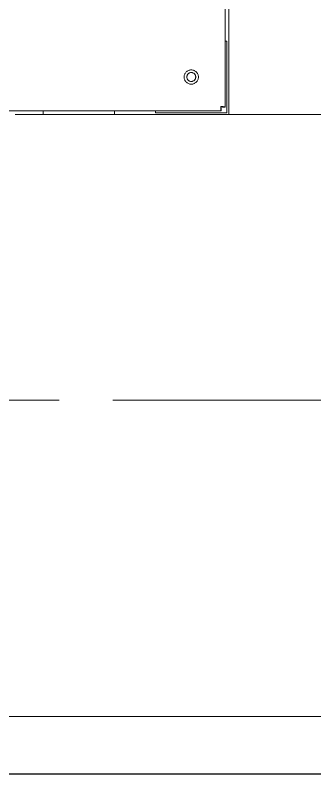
# Model space of a CAD drawing. Header units: millimetres. Extents: x 163705 to 1616509, y 81827 to 302547.
# Drawn here: x 1484225.9 to 1484393.9, y 150859.6 to 151284.7 of the extents above; entities that cross this region are included whole.
import ezdxf

# ---------------------------------------------------------------- set-up
doc = ezdxf.new("R2010")
doc.units = ezdxf.units.MM
doc.header["$LTSCALE"] = 10
doc.linetypes.add('ACAD_ISO02W100', pattern=[15, 12, -3])
doc.layers.add('1-剖面线', color=8, linetype='Continuous', lineweight=0)
doc.layers.add('1-虚线', color=8, linetype='ACAD_ISO02W100', lineweight=0)

# ---------------------------------------------------------------- blocks, each defined once
blk = doc.blocks.new('*U287')
blk.add_line((0, 100, -1.04), (40000.06, 100, -19.83))
blk = doc.blocks.new('G$C61459890')
for p, q in [((1601.82, 606.1), (1601.82, 1249.69)), ((1603.82, 601.9), (1603.82, 1221.9)), ((1601.82, 642.9), (1602.82, 642.9)), ((1602.82, 642.9), (1602.82, 602.9)), ((1599.62, 603.9), (896.03, 603.9)), ((1499.82, 601.9), (1499.82, 603.9)), ((1539.82, 601.9), (1539.82, 603.9)), ((1562.82, 602.9), (1562.82, 603.9)), ((1599.62, 603.9), (1599.62, 605.4)), ((1601.82, 606.1), (1600.32, 606.1)), ((1604.03, 601.9), (923.82, 601.9)), ((1602.82, 602.9), (1562.82, 602.9)), ((1613.82, 601.9), (1604.03, 601.9)), ((1673.82, 601.9), (1613.82, 601.9)), ((2408.82, 441.9), (1197.82, 441.9))]:
    blk.add_line(p, q)
for radius in [4, 2.5]:
    blk.add_circle((1582.82, 622.9), radius)
for points in [[(1601.82, 606.1), (1601.79, 606.13), (1601.71, 606.18), (1601.13, 606.25), (1600.31, 606.32), (1599.65, 606.37), (1599.32, 606.4)], [(1599.32, 606.4), (1599.35, 606.07), (1599.4, 605.41), (1599.47, 604.59), (1599.54, 604.01), (1599.59, 603.93), (1599.62, 603.9)], [(1600.32, 606.1), (1600.31, 606.13), (1600.28, 606.18), (1600.05, 606.25), (1599.72, 606.32), (1599.45, 606.37), (1599.32, 606.4)], [(1599.32, 606.4), (1599.35, 606.27), (1599.4, 606), (1599.47, 605.67), (1599.54, 605.44), (1599.59, 605.41), (1599.62, 605.4)]]:
    blk.add_open_spline(points, degree=3)
at = {"layer": '1-剖面线', "lineweight": 18}
blk.add_line((700.27, 264.7), (3794.56, 264.7), dxfattribs=at)

msp = doc.modelspace()

# ---------------------------------------------------------------- block references
msp.add_blockref('*U287', (1467185.648, 150759.632, 21.29))
at = {"layer": '1-虚线'}
msp.add_blockref('G$C61459890', (1482741.813, 150627.108), dxfattribs=at)

doc.saveas('drawing.dxf')
